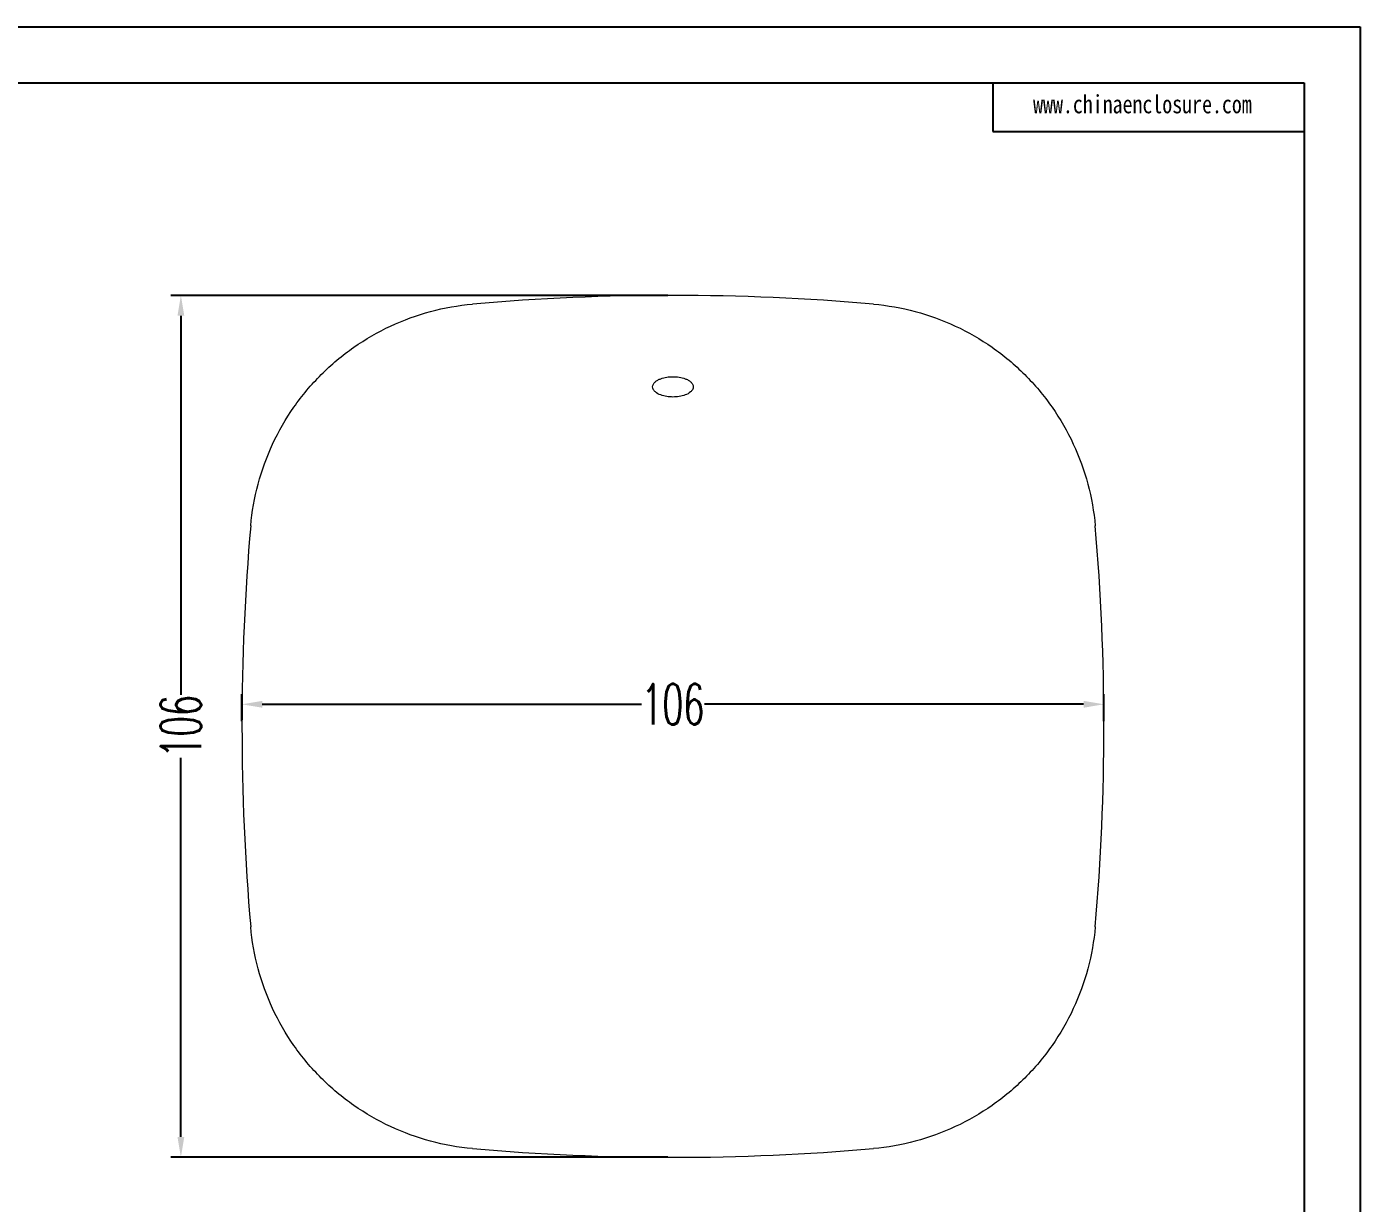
# Model space of a CAD drawing. Header units: inches. Extents: x 510 to 1495, y 1000 to 1318.
# Drawn here: x 1251.3 to 1415.3, y 1144.8 to 1289.5 of the extents above; entities that cross this region are included whole.
import ezdxf

# ---------------------------------------------------------------- set-up
doc = ezdxf.new("R2010")
doc.units = ezdxf.units.IN
doc.layers.add('文字', color=81, linetype='Continuous')
doc.styles.add('SLDTEXTSTYLE2', font='TXT', dxfattribs={"width": 0.6, "bigfont": 'bigfont'})
doc.styles.add('宋体', font='', dxfattribs={"width": 0.8, "height": 3.5})
doc.styles.get('宋体').set_extended_font_data('SimSun')
doc.dimstyles.new('5', dxfattribs={"dimtxt": 5, "dimasz": 2.5, "dimexe": 1.25, "dimexo": 0.625, "dimtad": 0, "dimzin": 12, "dimtxsty": 'SLDTEXTSTYLE2', "dimcen": 2.5, "dimclrd": 3, "dimclre": 3, "dimclrt": 256, "dimadec": 0, "dimazin": 0, "dimtfac": 1, "dimtmove": 0, "dimatfit": 3, "dimfxl": 0, "dimarcsym": 0})

# ---------------------------------------------------------------- blocks, each defined once
blk = doc.blocks.new('*D193')
at = {"color": 3, "lineweight": -2, "transparency": 16777216}
for p, q in [((1277.82, 1204.03), (1277.82, 1207.37)), ((1383.82, 1204.03), (1383.82, 1207.37)), ((1280.32, 1206.12), (1326.95, 1206.12)), ((1381.32, 1206.12), (1334.7, 1206.12))]:
    blk.add_line(p, q, dxfattribs=at)
at = {"color": 3, "transparency": 16777216}
for points in [[(1280.32, 1206.54), (1280.32, 1205.7), (1277.82, 1206.12)], [(1381.32, 1206.54), (1381.32, 1205.7), (1383.82, 1206.12)]]:
    blk.add_solid(points, dxfattribs=at)
at = {"layer": 'Defpoints', "color": 0, "transparency": 16777216}
for p in [(1383.82, 1206.12), (1277.82, 1203.41), (1383.82, 1203.41)]:
    blk.add_point(p, dxfattribs=at)
at = {"transparency": 16777216, "insert": (1330.82, 1206.12), "char_height": 5, "attachment_point": 5, "style": 'SLDTEXTSTYLE2'}
blk.add_mtext('106', dxfattribs=at)
blk = doc.blocks.new('*D194')
at = {"color": 3, "lineweight": -2, "transparency": 16777216}
for p, q in [((1330.2, 1256.41), (1269.06, 1256.41)), ((1270.31, 1253.91), (1270.31, 1207.28)), ((1270.31, 1152.91), (1270.31, 1199.53)), ((1330.2, 1150.41), (1269.06, 1150.41))]:
    blk.add_line(p, q, dxfattribs=at)
at = {"color": 3, "transparency": 16777216}
for points in [[(1269.9, 1253.91), (1270.73, 1253.91), (1270.31, 1256.41)], [(1269.9, 1152.91), (1270.73, 1152.91), (1270.31, 1150.41)]]:
    blk.add_solid(points, dxfattribs=at)
at = {"layer": 'Defpoints', "color": 0, "transparency": 16777216}
for p in [(1330.82, 1256.41), (1270.31, 1150.41), (1330.82, 1150.41)]:
    blk.add_point(p, dxfattribs=at)
at = {"transparency": 16777216, "insert": (1270.31, 1203.41), "char_height": 5, "attachment_point": 5, "rotation": 90, "style": 'SLDTEXTSTYLE2'}
blk.add_mtext('106', dxfattribs=at)

msp = doc.modelspace()

# ---------------------------------------------------------------- linework, layer by layer
for p, q in [((1006.055, 1289.452), (1415.349, 1289.452)), ((1415.349, 1289.452), (1415.349, 1000.052)), ((1016.646, 1282.561), (1408.458, 1282.561)), ((1370.178, 1282.561), (1370.178, 1276.58)), ((1408.458, 1282.561), (1408.458, 1006.942)), ((1370.178, 1276.58), (1408.458, 1276.58))]:
    msp.add_line(p, q)
at = {"color": 7, "linetype": 'Continuous', "lineweight": 15}
for centre, start, end in [((1330.824, 973.009), 85.01034, 94.98966), ((1561.224, 1203.409), 175.01034, 184.98966), ((1100.424, 1203.409), 355.01034, 4.98966), ((1330.824, 1433.809), 265.01034, 274.98966)]:
    msp.add_arc(centre, 283.4, start, end, dxfattribs=at)
for points, knots in [([(1278.898, 1228.058), (1279.05, 1229.798), (1279.354, 1231.523), (1280.257, 1234.896), (1280.856, 1236.543), (1282.332, 1239.707), (1283.208, 1241.225), (1285.21, 1244.085), (1286.337, 1245.428), (1288.806, 1247.897), (1290.148, 1249.023), (1293.008, 1251.026), (1294.526, 1251.902), (1297.691, 1253.377), (1299.337, 1253.976), (1302.71, 1254.88), (1304.436, 1255.184), (1306.175, 1255.335)], [0, 0, 0, 0, 0.125, 0.125, 0.25, 0.25, 0.375, 0.375, 0.5, 0.5, 0.625, 0.625, 0.75, 0.75, 0.875, 0.875, 1, 1, 1, 1]), ([(1355.473, 1255.335), (1357.212, 1255.184), (1358.938, 1254.88), (1362.311, 1253.976), (1363.958, 1253.377), (1367.122, 1251.902), (1368.64, 1251.026), (1371.5, 1249.023), (1372.843, 1247.897), (1375.311, 1245.428), (1376.438, 1244.085), (1378.44, 1241.225), (1379.317, 1239.707), (1380.792, 1236.543), (1381.391, 1234.896), (1382.294, 1231.523), (1382.598, 1229.798), (1382.75, 1228.058)], [0, 0, 0, 0, 0.125, 0.125, 0.25, 0.25, 0.375, 0.375, 0.5, 0.5, 0.625, 0.625, 0.75, 0.75, 0.875, 0.875, 1, 1, 1, 1]), ([(1328.324, 1245.159), (1328.324, 1245.037), (1328.361, 1244.918), (1328.485, 1244.704), (1328.569, 1244.612), (1328.854, 1244.367), (1329.083, 1244.25), (1329.558, 1244.071), (1329.807, 1244.01), (1330.312, 1243.929), (1330.568, 1243.909), (1331.079, 1243.909), (1331.335, 1243.929), (1331.84, 1244.01), (1332.089, 1244.071), (1332.565, 1244.25), (1332.795, 1244.368), (1333.077, 1244.61), (1333.162, 1244.704), (1333.286, 1244.916), (1333.324, 1245.036), (1333.324, 1245.28), (1333.288, 1245.4), (1333.165, 1245.613), (1333.081, 1245.706), (1332.892, 1245.868), (1332.786, 1245.939), (1332.564, 1246.061), (1332.448, 1246.113), (1332.092, 1246.247), (1331.842, 1246.309), (1331.337, 1246.39), (1331.081, 1246.409), (1330.569, 1246.409), (1330.313, 1246.39), (1329.808, 1246.309), (1329.559, 1246.248), (1329.201, 1246.113), (1329.085, 1246.061), (1328.864, 1245.939), (1328.758, 1245.869), (1328.569, 1245.707), (1328.485, 1245.614), (1328.362, 1245.402), (1328.324, 1245.282), (1328.324, 1245.159)], [0, 0, 0, 0, 0.03125, 0.03125, 0.0625, 0.0625, 0.125, 0.125, 0.1875, 0.1875, 0.25, 0.25, 0.3125, 0.3125, 0.375, 0.375, 0.4375, 0.4375, 0.46875, 0.46875, 0.5, 0.5, 0.53125, 0.53125, 0.5625, 0.5625, 0.59375, 0.59375, 0.625, 0.625, 0.6875, 0.6875, 0.75, 0.75, 0.8125, 0.8125, 0.875, 0.875, 0.90625, 0.90625, 0.9375, 0.9375, 0.96875, 0.96875, 1, 1, 1, 1]), ([(1306.175, 1151.483), (1304.436, 1151.635), (1302.71, 1151.939), (1299.337, 1152.842), (1297.691, 1153.442), (1294.526, 1154.917), (1293.008, 1155.793), (1290.148, 1157.796), (1288.806, 1158.922), (1286.337, 1161.391), (1285.21, 1162.733), (1283.208, 1165.594), (1282.332, 1167.111), (1280.856, 1170.276), (1280.257, 1171.923), (1279.354, 1175.295), (1279.05, 1177.021), (1278.898, 1178.76)], [0, 0, 0, 0, 0.125, 0.125, 0.25, 0.25, 0.375, 0.375, 0.5, 0.5, 0.625, 0.625, 0.75, 0.75, 0.875, 0.875, 1, 1, 1, 1]), ([(1382.75, 1178.76), (1382.598, 1177.021), (1382.294, 1175.295), (1381.391, 1171.923), (1380.792, 1170.276), (1379.317, 1167.111), (1378.44, 1165.594), (1376.438, 1162.733), (1375.311, 1161.391), (1372.843, 1158.922), (1371.5, 1157.796), (1368.64, 1155.793), (1367.122, 1154.917), (1363.958, 1153.442), (1362.311, 1152.842), (1358.938, 1151.939), (1357.212, 1151.635), (1355.473, 1151.483)], [0, 0, 0, 0, 0.125, 0.125, 0.25, 0.25, 0.375, 0.375, 0.5, 0.5, 0.625, 0.625, 0.75, 0.75, 0.875, 0.875, 1, 1, 1, 1])]:
    msp.add_open_spline(points, degree=3, knots=knots, dxfattribs=at)

# ---------------------------------------------------------------- texts
at = {"layer": '文字', "color": 0, "insert": (1375.11, 1281.046), "char_height": 2.24578, "width": 39.45626, "attachment_point": 1, "style": '宋体'}
msp.add_mtext('www.chinaenclosure.com', dxfattribs=at)

# ---------------------------------------------------------------- dimensions: what is measured, and where the dimension line sits
dim = msp.add_linear_dim(base=(1270.313, 1150.409), p1=(1330.824, 1256.409), p2=(1330.824, 1150.409), angle=90, dimstyle='5')
dim.commit()
dim.dimension.update_dxf_attribs({"geometry": '*D194', "text_midpoint": (1270.313, 1203.409)})
dim = msp.add_linear_dim(base=(1383.824, 1206.12), p1=(1277.824, 1203.409), p2=(1383.824, 1203.409), dimstyle='5')
dim.commit()
dim.dimension.update_dxf_attribs({"geometry": '*D193', "text_midpoint": (1330.824, 1206.12)})

doc.saveas('drawing.dxf')
